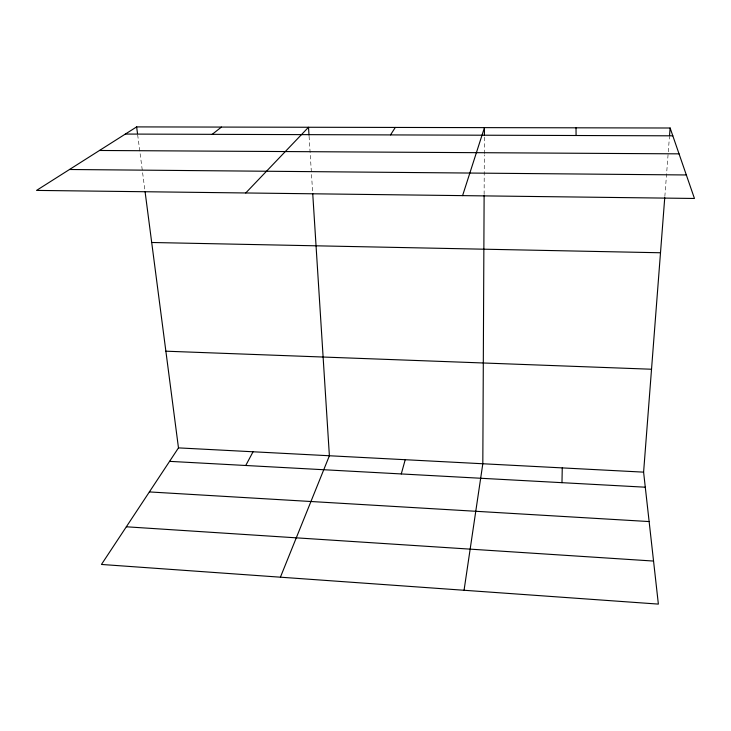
<?xml version="1.0" encoding="UTF-8"?>
<svg xmlns="http://www.w3.org/2000/svg" width="731" height="731" viewBox="0 0 731 731"><rect width="100%" height="100%" fill="white"/><g stroke="black" fill="none" stroke-linecap="round" stroke-linejoin="round"><path stroke-width="0.55" stroke-dasharray="3.65 2.74" d="M484.123 194.446L484.315 154.789M484.324 153.656L484.406 136.679M664.845 196.438L669.422 136.98M137.656 134.705L144.93 190.535M309.085 136.249L312.658 192.472"/><path stroke-width="1.1" d="M484.123 195.579L482.816 463.756L464.057 590.264M484.415 135.546L484.452 127.623L462.586 195.634M561.975 482.679L562.258 467.904M145.076 191.668L178.474 447.884L101.454 564.451L658.366 604.098L643.6 472.144L664.753 197.571M669.514 135.856L670.117 128.007L136.633 126.902L36.55 190.407L694.45 198.466L670.117 128.007M401.282 473.944L405.212 459.708M280.412 577.188L329.389 455.76L312.731 193.605M245.744 465.492L253.054 451.776M390.509 134.906L395.316 127.441M245.744 192.975L308.509 127.258L309.012 135.125M212.209 134.34L221.429 127.075M125.357 134.056L672.812 135.82M99.48 150.476L679.044 153.848M69.5 169.501L686.336 174.965M151.701 242.491L660.504 252.762M165.873 351.191L651.531 369.237M178.474 447.884L643.6 472.144M169.574 461.352L645.281 487.202M149.371 491.926L649.128 521.559M126.335 526.786L653.551 561.061M136.633 126.902L137.51 133.59M576.019 127.815L576.074 135.509"/></g></svg>
